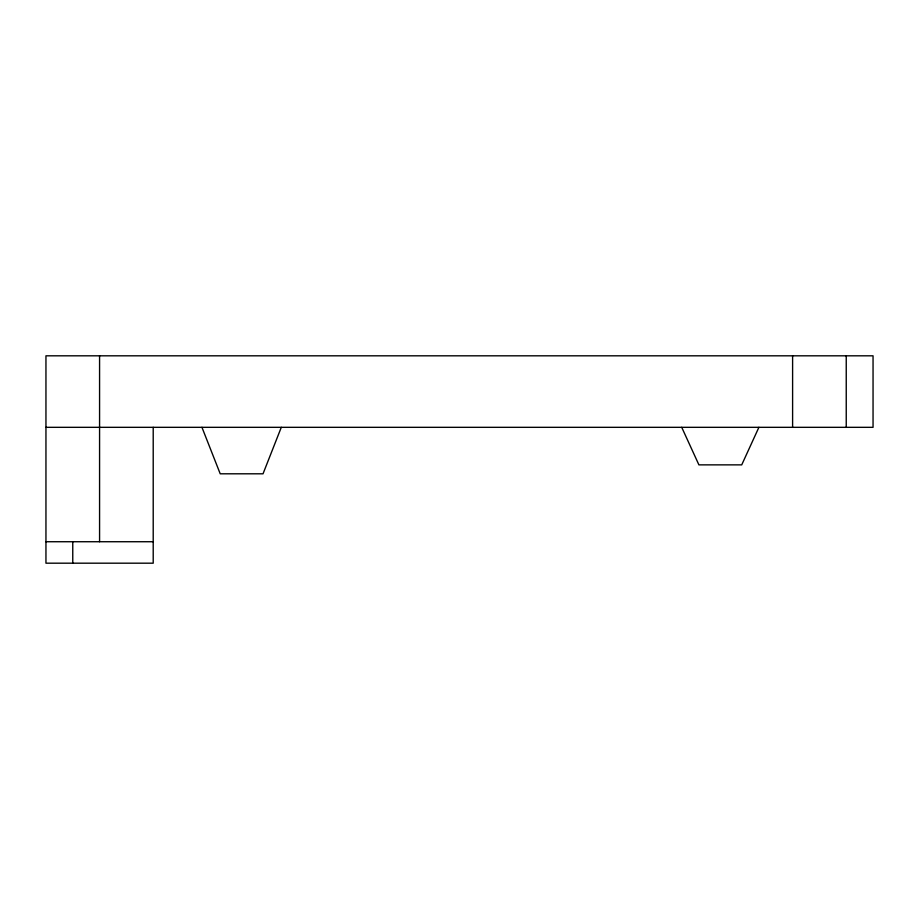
<?xml version="1.0" encoding="UTF-8"?>
<svg xmlns="http://www.w3.org/2000/svg" width="919" height="919" viewBox="0 0 919 919"><rect width="100%" height="100%" fill="white"/><g stroke="black" fill="none" stroke-linecap="round" stroke-linejoin="round"><path stroke-width="1.38" d="M281.294 427.324L263.029 473.802L220.215 473.802L201.95 427.324M758.899 427.324L741.725 464.865L698.911 464.865L681.726 427.324M45.95 427.324L873.05 427.324L873.05 355.814L45.95 355.814L45.95 563.186L153.209 563.186L153.209 427.324M45.95 541.728L153.209 541.728M846.238 355.814L846.238 427.324M792.603 355.814L792.603 427.324M99.574 355.814L99.574 541.728M72.762 541.728L72.762 563.186"/></g></svg>
